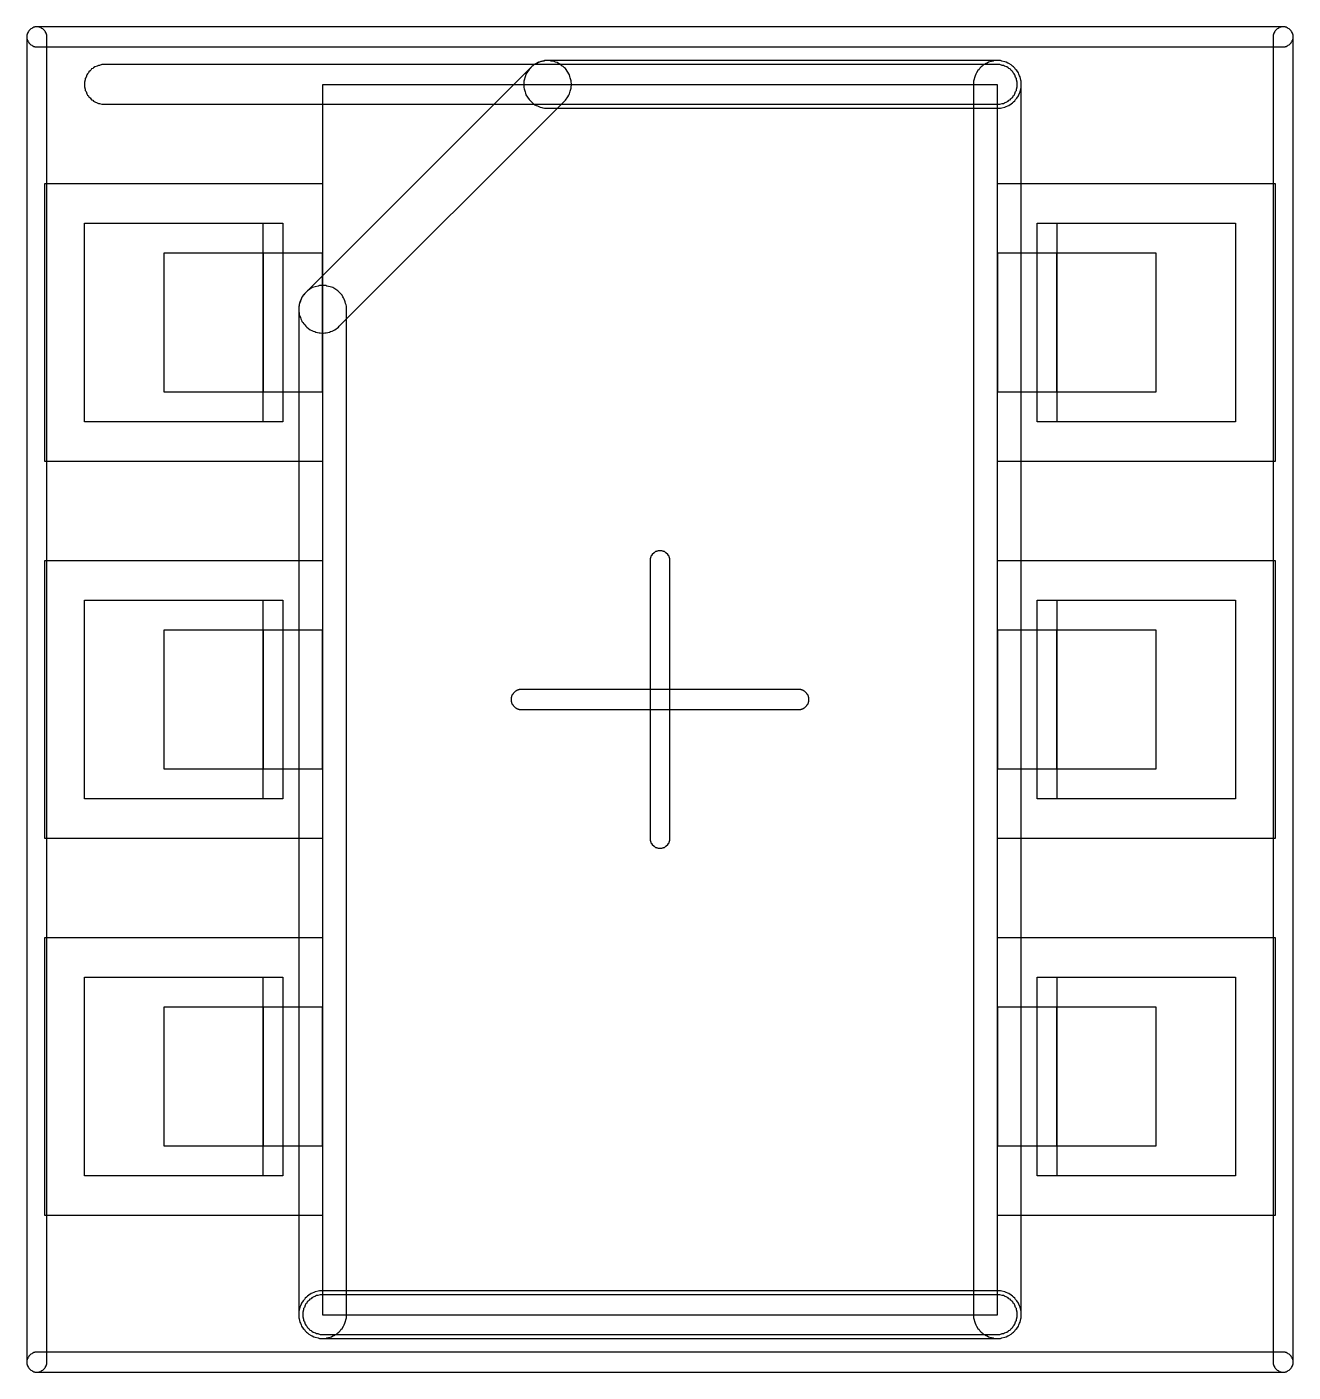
# Model space of a CAD drawing. Header units: millimetres. Extents: x -1.59 to 1.59, y -1.7 to 1.7.
import ezdxf

# ---------------------------------------------------------------- set-up
doc = ezdxf.new("R2010")
doc.units = ezdxf.units.MM
for name, color, linetype in [('130_0', 1, 'CONTINUOUS'), ('Copper', 1, 'CONTINUOUS'), ('Default', 1, 'CONTINUOUS'), ('Docu', 1, 'CONTINUOUS'), ('KeepOut', 1, 'CONTINUOUS'), ('Leads', 1, 'CONTINUOUS'), ('Package', 1, 'CONTINUOUS'), ('SilkScreen', 1, 'CONTINUOUS'), ('SolderMask', 1, 'CONTINUOUS'), ('SolderPaste', 1, 'CONTINUOUS')]:
    doc.layers.add(name, color=color, linetype=linetype)

# ---------------------------------------------------------------- blocks, each defined once
blk = doc.blocks.new('$TD_AUDIT_GENERATED_(38)')
at = {"layer": '130_0'}
for points in [[(-1, 1.125), (-1, 0.775), (-0.85, 0.775), (-0.85, 1.125)], [(0.85, 1.125), (0.85, 0.775), (1, 0.775), (1, 1.125)], [(-1, 0.175), (-1, -0.175), (-0.85, -0.175), (-0.85, 0.175)], [(0.85, 0.175), (0.85, -0.175), (1, -0.175), (1, 0.175)], [(-1, -0.775), (-1, -1.125), (-0.85, -1.125), (-0.85, -0.775)], [(0.85, -0.775), (0.85, -1.125), (1, -1.125), (1, -0.775)]]:
    blk.add_lwpolyline(points, close=True, dxfattribs=at)
at = {"layer": 'Leads'}
for points in [[(-1.25, 1.125), (-1.25, 0.775), (-1, 0.775), (-1, 1.125)], [(1, 1.125), (1, 0.775), (1.25, 0.775), (1.25, 1.125)], [(-1.25, 0.175), (-1.25, -0.175), (-1, -0.175), (-1, 0.175)], [(1, 0.175), (1, -0.175), (1.25, -0.175), (1.25, 0.175)], [(-1.25, -0.775), (-1.25, -1.125), (-1, -1.125), (-1, -0.775)], [(1, -0.775), (1, -1.125), (1.25, -1.125), (1.25, -0.775)]]:
    blk.add_lwpolyline(points, close=True, dxfattribs=at)
at = {"layer": 'Package'}
blk.add_lwpolyline([(0.85, 1.549), (-0.85, 1.549), (-0.85, -1.551), (0.85, -1.551)], close=True, dxfattribs=at)
blk = doc.blocks.new('SC_74')
at = {"layer": '99_1_0'}
blk.add_lwpolyline([(-1, 0.7), (-1, 1.2)], dxfattribs=at)
at = {"layer": '99_2_0'}
blk.add_lwpolyline([(-1, -0.25), (-1, 0.25)], dxfattribs=at)
at = {"layer": '99_3_0'}
blk.add_lwpolyline([(-1, -1.2), (-1, -0.7)], dxfattribs=at)
at = {"layer": '99_4_0'}
blk.add_lwpolyline([(1, -0.7), (1, -1.2)], dxfattribs=at)
at = {"layer": '99_5_0'}
blk.add_lwpolyline([(1, 0.25), (1, -0.25)], dxfattribs=at)
at = {"layer": '99_6_0'}
blk.add_lwpolyline([(1, 1.2), (1, 0.7)], dxfattribs=at)
at = {"layer": 'Copper'}
for points in [[(-0.95, 1.2), (-0.95, 0.7), (-1.45, 0.7), (-1.45, 1.2)], [(0.95, 0.7), (0.95, 1.2), (1.45, 1.2), (1.45, 0.7)], [(-0.95, 0.25), (-0.95, -0.25), (-1.45, -0.25), (-1.45, 0.25)], [(0.95, -0.25), (0.95, 0.25), (1.45, 0.25), (1.45, -0.25)], [(-0.95, -0.7), (-0.95, -1.2), (-1.45, -1.2), (-1.45, -0.7)], [(0.95, -1.2), (0.95, -0.7), (1.45, -0.7), (1.45, -1.2)]]:
    blk.add_lwpolyline(points, close=True, dxfattribs=at)
at = {"layer": 'Docu'}
for points in [[(-0.241, 1.508), (-0.238, 1.51), (-0.232, 1.519), (-0.23, 1.523), (-0.228, 1.526), (-0.227, 1.53), (-0.226, 1.533), (-0.224, 1.541), (-0.224, 1.544), (-0.223, 1.548), (-0.223, 1.552), (-0.224, 1.556), (-0.224, 1.559), (-0.226, 1.567), (-0.227, 1.57), (-0.228, 1.574), (-0.23, 1.577), (-0.232, 1.581), (-0.238, 1.59), (-0.241, 1.592), (-0.244, 1.595), (-0.247, 1.597), (-0.25, 1.6), (-0.253, 1.602), (-0.256, 1.603), (-0.259, 1.605), (-0.263, 1.606), (-0.267, 1.608), (-0.27, 1.609), (-0.274, 1.609), (-0.278, 1.61), (-0.289, 1.61), (-0.293, 1.609), (-0.296, 1.609), (-0.3, 1.608), (-0.304, 1.606), (-0.307, 1.605), (-0.311, 1.603), (-0.314, 1.602), (-0.317, 1.6), (-0.32, 1.597), (-0.323, 1.595), (-0.895, 1.023), (-0.897, 1.02), (-0.9, 1.017), (-0.902, 1.014), (-0.903, 1.011), (-0.905, 1.007), (-0.906, 1.004), (-0.908, 1), (-0.909, 0.996), (-0.909, 0.993), (-0.91, 0.989), (-0.91, 0.978), (-0.909, 0.974), (-0.909, 0.97), (-0.908, 0.967), (-0.906, 0.963), (-0.905, 0.959), (-0.903, 0.956), (-0.902, 0.953), (-0.9, 0.95), (-0.897, 0.947), (-0.895, 0.944), (-0.892, 0.941), (-0.89, 0.938), (-0.881, 0.932), (-0.877, 0.93), (-0.874, 0.928), (-0.87, 0.927), (-0.867, 0.926), (-0.859, 0.924), (-0.856, 0.924), (-0.852, 0.923), (-0.848, 0.923), (-0.844, 0.924), (-0.841, 0.924), (-0.833, 0.926), (-0.83, 0.927), (-0.826, 0.928), (-0.823, 0.93), (-0.819, 0.932), (-0.81, 0.938), (-0.808, 0.941)], [(0.858, 1.49), (0.861, 1.491), (0.869, 1.493), (0.872, 1.494), (0.876, 1.496), (0.879, 1.497), (0.885, 1.501), (0.888, 1.504), (0.891, 1.506), (0.894, 1.509), (0.896, 1.512), (0.899, 1.515), (0.903, 1.521), (0.904, 1.524), (0.906, 1.528), (0.907, 1.531), (0.909, 1.539), (0.91, 1.542), (0.91, 1.558), (0.909, 1.561), (0.907, 1.569), (0.906, 1.572), (0.904, 1.576), (0.903, 1.579), (0.899, 1.585), (0.896, 1.588), (0.894, 1.591), (0.891, 1.594), (0.888, 1.596), (0.885, 1.599), (0.879, 1.603), (0.876, 1.604), (0.872, 1.606), (0.869, 1.607), (0.861, 1.609), (0.858, 1.61), (-0.291, 1.61), (-0.295, 1.609), (-0.298, 1.608), (-0.302, 1.607), (-0.305, 1.606), (-0.309, 1.604), (-0.312, 1.603), (-0.315, 1.601), (-0.319, 1.599), (-0.33, 1.588), (-0.338, 1.576), (-0.339, 1.572), (-0.34, 1.569), (-0.342, 1.561), (-0.343, 1.558), (-0.343, 1.542), (-0.342, 1.539), (-0.34, 1.531), (-0.339, 1.528), (-0.338, 1.524), (-0.33, 1.512), (-0.319, 1.501), (-0.315, 1.499), (-0.312, 1.497), (-0.309, 1.496), (-0.305, 1.494), (-0.302, 1.493), (-0.298, 1.492), (-0.295, 1.491), (-0.291, 1.49)], [(0.79, -1.558), (0.791, -1.561), (0.793, -1.569), (0.794, -1.572), (0.796, -1.576), (0.797, -1.579), (0.801, -1.585), (0.804, -1.588), (0.806, -1.591), (0.809, -1.594), (0.812, -1.596), (0.815, -1.599), (0.821, -1.603), (0.824, -1.604), (0.828, -1.606), (0.831, -1.607), (0.839, -1.609), (0.842, -1.61), (0.858, -1.61), (0.861, -1.609), (0.869, -1.607), (0.872, -1.606), (0.876, -1.604), (0.879, -1.603), (0.885, -1.599), (0.888, -1.596), (0.891, -1.594), (0.894, -1.591), (0.896, -1.588), (0.899, -1.585), (0.903, -1.579), (0.904, -1.576), (0.906, -1.572), (0.907, -1.569), (0.909, -1.561), (0.91, -1.558), (0.91, 1.558), (0.909, 1.561), (0.907, 1.569), (0.906, 1.572), (0.904, 1.576), (0.903, 1.579), (0.899, 1.585), (0.896, 1.588), (0.894, 1.591), (0.891, 1.594), (0.888, 1.596), (0.885, 1.599), (0.879, 1.603), (0.876, 1.604), (0.872, 1.606), (0.869, 1.607), (0.861, 1.609), (0.858, 1.61), (0.842, 1.61), (0.839, 1.609), (0.831, 1.607), (0.828, 1.606), (0.824, 1.604), (0.821, 1.603), (0.815, 1.599), (0.812, 1.596), (0.809, 1.594), (0.806, 1.591), (0.804, 1.588), (0.801, 1.585), (0.797, 1.579), (0.796, 1.576), (0.794, 1.572), (0.793, 1.569), (0.791, 1.561), (0.79, 1.558)], [(-0.79, 0.991), (-0.791, 0.995), (-0.792, 0.998), (-0.793, 1.002), (-0.794, 1.005), (-0.796, 1.009), (-0.797, 1.012), (-0.799, 1.015), (-0.801, 1.019), (-0.812, 1.03), (-0.824, 1.038), (-0.828, 1.039), (-0.831, 1.04), (-0.839, 1.042), (-0.842, 1.043), (-0.858, 1.043), (-0.861, 1.042), (-0.869, 1.04), (-0.872, 1.039), (-0.876, 1.038), (-0.888, 1.03), (-0.899, 1.019), (-0.901, 1.015), (-0.903, 1.012), (-0.904, 1.009), (-0.906, 1.005), (-0.907, 1.002), (-0.908, 0.998), (-0.909, 0.995), (-0.91, 0.991), (-0.91, -1.558), (-0.909, -1.561), (-0.907, -1.569), (-0.906, -1.572), (-0.904, -1.576), (-0.903, -1.579), (-0.899, -1.585), (-0.896, -1.588), (-0.894, -1.591), (-0.891, -1.594), (-0.888, -1.596), (-0.885, -1.599), (-0.879, -1.603), (-0.876, -1.604), (-0.872, -1.606), (-0.869, -1.607), (-0.861, -1.609), (-0.858, -1.61), (-0.842, -1.61), (-0.839, -1.609), (-0.831, -1.607), (-0.828, -1.606), (-0.824, -1.604), (-0.821, -1.603), (-0.815, -1.599), (-0.812, -1.596), (-0.809, -1.594), (-0.806, -1.591), (-0.804, -1.588), (-0.801, -1.585), (-0.797, -1.579), (-0.796, -1.576), (-0.794, -1.572), (-0.793, -1.569), (-0.791, -1.561), (-0.79, -1.558)], [(-0.858, -1.49), (-0.861, -1.491), (-0.869, -1.493), (-0.872, -1.494), (-0.876, -1.496), (-0.879, -1.497), (-0.885, -1.501), (-0.888, -1.504), (-0.891, -1.506), (-0.894, -1.509), (-0.896, -1.512), (-0.899, -1.515), (-0.903, -1.521), (-0.904, -1.524), (-0.906, -1.528), (-0.907, -1.531), (-0.909, -1.539), (-0.91, -1.542), (-0.91, -1.558), (-0.909, -1.561), (-0.907, -1.569), (-0.906, -1.572), (-0.904, -1.576), (-0.903, -1.579), (-0.899, -1.585), (-0.896, -1.588), (-0.894, -1.591), (-0.891, -1.594), (-0.888, -1.596), (-0.885, -1.599), (-0.879, -1.603), (-0.876, -1.604), (-0.872, -1.606), (-0.869, -1.607), (-0.861, -1.609), (-0.858, -1.61), (0.858, -1.61), (0.861, -1.609), (0.869, -1.607), (0.872, -1.606), (0.876, -1.604), (0.879, -1.603), (0.885, -1.599), (0.888, -1.596), (0.891, -1.594), (0.894, -1.591), (0.896, -1.588), (0.899, -1.585), (0.903, -1.579), (0.904, -1.576), (0.906, -1.572), (0.907, -1.569), (0.909, -1.561), (0.91, -1.558), (0.91, -1.542), (0.909, -1.539), (0.907, -1.531), (0.906, -1.528), (0.904, -1.524), (0.903, -1.521), (0.899, -1.515), (0.896, -1.512), (0.894, -1.509), (0.891, -1.506), (0.888, -1.504), (0.885, -1.501), (0.879, -1.497), (0.876, -1.496), (0.872, -1.494), (0.869, -1.493), (0.861, -1.491), (0.858, -1.49)]]:
    blk.add_lwpolyline(points, close=True, dxfattribs=at)
at = {"layer": 'KeepOut'}
for points in [[(-1.545, 1.675), (-1.546, 1.676), (-1.546, 1.678), (-1.547, 1.679), (-1.547, 1.681), (-1.549, 1.683), (-1.55, 1.685), (-1.555, 1.69), (-1.557, 1.691), (-1.559, 1.693), (-1.561, 1.693), (-1.562, 1.694), (-1.564, 1.694), (-1.565, 1.695), (-1.575, 1.695), (-1.576, 1.694), (-1.578, 1.694), (-1.579, 1.693), (-1.581, 1.693), (-1.583, 1.691), (-1.585, 1.69), (-1.59, 1.685), (-1.591, 1.683), (-1.593, 1.681), (-1.593, 1.679), (-1.594, 1.678), (-1.594, 1.676), (-1.595, 1.675), (-1.595, -1.675), (-1.594, -1.676), (-1.594, -1.678), (-1.593, -1.679), (-1.593, -1.681), (-1.591, -1.683), (-1.59, -1.685), (-1.585, -1.69), (-1.583, -1.691), (-1.581, -1.693), (-1.579, -1.693), (-1.578, -1.694), (-1.576, -1.694), (-1.575, -1.695), (-1.565, -1.695), (-1.564, -1.694), (-1.562, -1.694), (-1.561, -1.693), (-1.559, -1.693), (-1.557, -1.691), (-1.555, -1.69), (-1.55, -1.685), (-1.549, -1.683), (-1.547, -1.681), (-1.547, -1.679), (-1.546, -1.678), (-1.546, -1.676), (-1.545, -1.675)], [(1.575, 1.645), (1.576, 1.646), (1.578, 1.646), (1.579, 1.647), (1.581, 1.647), (1.583, 1.649), (1.585, 1.65), (1.59, 1.655), (1.591, 1.657), (1.593, 1.659), (1.593, 1.661), (1.594, 1.662), (1.594, 1.664), (1.595, 1.665), (1.595, 1.675), (1.594, 1.676), (1.594, 1.678), (1.593, 1.679), (1.593, 1.681), (1.591, 1.683), (1.59, 1.685), (1.585, 1.69), (1.583, 1.691), (1.581, 1.693), (1.579, 1.693), (1.578, 1.694), (1.576, 1.694), (1.575, 1.695), (-1.575, 1.695), (-1.576, 1.694), (-1.578, 1.694), (-1.579, 1.693), (-1.581, 1.693), (-1.583, 1.691), (-1.585, 1.69), (-1.59, 1.685), (-1.591, 1.683), (-1.593, 1.681), (-1.593, 1.679), (-1.594, 1.678), (-1.594, 1.676), (-1.595, 1.675), (-1.595, 1.665), (-1.594, 1.664), (-1.594, 1.662), (-1.593, 1.661), (-1.593, 1.659), (-1.591, 1.657), (-1.59, 1.655), (-1.585, 1.65), (-1.583, 1.649), (-1.581, 1.647), (-1.579, 1.647), (-1.578, 1.646), (-1.576, 1.646), (-1.575, 1.645)], [(1.545, -1.675), (1.546, -1.676), (1.546, -1.678), (1.547, -1.679), (1.547, -1.681), (1.549, -1.683), (1.55, -1.685), (1.555, -1.69), (1.557, -1.691), (1.559, -1.693), (1.561, -1.693), (1.562, -1.694), (1.564, -1.694), (1.565, -1.695), (1.575, -1.695), (1.576, -1.694), (1.578, -1.694), (1.579, -1.693), (1.581, -1.693), (1.583, -1.691), (1.585, -1.69), (1.59, -1.685), (1.591, -1.683), (1.593, -1.681), (1.593, -1.679), (1.594, -1.678), (1.594, -1.676), (1.595, -1.675), (1.595, 1.675), (1.594, 1.676), (1.594, 1.678), (1.593, 1.679), (1.593, 1.681), (1.591, 1.683), (1.59, 1.685), (1.585, 1.69), (1.583, 1.691), (1.581, 1.693), (1.579, 1.693), (1.578, 1.694), (1.576, 1.694), (1.575, 1.695), (1.565, 1.695), (1.564, 1.694), (1.562, 1.694), (1.561, 1.693), (1.559, 1.693), (1.557, 1.691), (1.555, 1.69), (1.55, 1.685), (1.549, 1.683), (1.547, 1.681), (1.547, 1.679), (1.546, 1.678), (1.546, 1.676), (1.545, 1.675)], [(-0.025, -0.355), (-0.024, -0.356), (-0.024, -0.358), (-0.023, -0.359), (-0.023, -0.361), (-0.021, -0.363), (-0.02, -0.365), (-0.015, -0.37), (-0.013, -0.371), (-0.011, -0.373), (-0.009, -0.373), (-0.008, -0.374), (-0.006, -0.374), (-0.005, -0.375), (0.005, -0.375), (0.006, -0.374), (0.008, -0.374), (0.009, -0.373), (0.011, -0.373), (0.013, -0.371), (0.015, -0.37), (0.02, -0.365), (0.021, -0.363), (0.023, -0.361), (0.023, -0.359), (0.024, -0.358), (0.024, -0.356), (0.025, -0.355), (0.025, 0.355), (0.024, 0.356), (0.024, 0.358), (0.023, 0.359), (0.023, 0.361), (0.021, 0.363), (0.02, 0.365), (0.015, 0.37), (0.013, 0.371), (0.011, 0.373), (0.009, 0.373), (0.008, 0.374), (0.006, 0.374), (0.005, 0.375), (-0.005, 0.375), (-0.006, 0.374), (-0.008, 0.374), (-0.009, 0.373), (-0.011, 0.373), (-0.013, 0.371), (-0.015, 0.37), (-0.02, 0.365), (-0.021, 0.363), (-0.023, 0.361), (-0.023, 0.359), (-0.024, 0.358), (-0.024, 0.356), (-0.025, 0.355)], [(-0.355, 0.025), (-0.356, 0.024), (-0.358, 0.024), (-0.359, 0.023), (-0.361, 0.023), (-0.363, 0.021), (-0.365, 0.02), (-0.37, 0.015), (-0.371, 0.013), (-0.373, 0.011), (-0.373, 0.009), (-0.374, 0.008), (-0.374, 0.006), (-0.375, 0.005), (-0.375, -0.005), (-0.374, -0.006), (-0.374, -0.008), (-0.373, -0.009), (-0.373, -0.011), (-0.371, -0.013), (-0.37, -0.015), (-0.365, -0.02), (-0.363, -0.021), (-0.361, -0.023), (-0.359, -0.023), (-0.358, -0.024), (-0.356, -0.024), (-0.355, -0.025), (0.355, -0.025), (0.356, -0.024), (0.358, -0.024), (0.359, -0.023), (0.361, -0.023), (0.363, -0.021), (0.365, -0.02), (0.37, -0.015), (0.371, -0.013), (0.373, -0.011), (0.373, -0.009), (0.374, -0.008), (0.374, -0.006), (0.375, -0.005), (0.375, 0.005), (0.374, 0.006), (0.374, 0.008), (0.373, 0.009), (0.373, 0.011), (0.371, 0.013), (0.37, 0.015), (0.365, 0.02), (0.363, 0.021), (0.361, 0.023), (0.359, 0.023), (0.358, 0.024), (0.356, 0.024), (0.355, 0.025)], [(-1.575, -1.645), (-1.576, -1.646), (-1.578, -1.646), (-1.579, -1.647), (-1.581, -1.647), (-1.583, -1.649), (-1.585, -1.65), (-1.59, -1.655), (-1.591, -1.657), (-1.593, -1.659), (-1.593, -1.661), (-1.594, -1.662), (-1.594, -1.664), (-1.595, -1.665), (-1.595, -1.675), (-1.594, -1.676), (-1.594, -1.678), (-1.593, -1.679), (-1.593, -1.681), (-1.591, -1.683), (-1.59, -1.685), (-1.585, -1.69), (-1.583, -1.691), (-1.581, -1.693), (-1.579, -1.693), (-1.578, -1.694), (-1.576, -1.694), (-1.575, -1.695), (1.575, -1.695), (1.576, -1.694), (1.578, -1.694), (1.579, -1.693), (1.581, -1.693), (1.583, -1.691), (1.585, -1.69), (1.59, -1.685), (1.591, -1.683), (1.593, -1.681), (1.593, -1.679), (1.594, -1.678), (1.594, -1.676), (1.595, -1.675), (1.595, -1.665), (1.594, -1.664), (1.594, -1.662), (1.593, -1.661), (1.593, -1.659), (1.591, -1.657), (1.59, -1.655), (1.585, -1.65), (1.583, -1.649), (1.581, -1.647), (1.579, -1.647), (1.578, -1.646), (1.576, -1.646), (1.575, -1.645)]]:
    blk.add_lwpolyline(points, close=True, dxfattribs=at)
at = {"layer": 'SilkScreen'}
for points in [[(0.856, 1.5), (0.862, 1.502), (0.865, 1.502), (0.868, 1.504), (0.874, 1.506), (0.877, 1.508), (0.879, 1.51), (0.882, 1.511), (0.884, 1.514), (0.886, 1.516), (0.889, 1.518), (0.89, 1.521), (0.892, 1.523), (0.894, 1.526), (0.896, 1.532), (0.898, 1.535), (0.898, 1.538), (0.9, 1.544), (0.9, 1.556), (0.898, 1.562), (0.898, 1.565), (0.896, 1.568), (0.894, 1.574), (0.892, 1.577), (0.89, 1.579), (0.889, 1.582), (0.886, 1.584), (0.884, 1.586), (0.882, 1.589), (0.879, 1.59), (0.877, 1.592), (0.874, 1.594), (0.868, 1.596), (0.865, 1.598), (0.862, 1.598), (0.856, 1.6), (-1.406, 1.6), (-1.412, 1.598), (-1.415, 1.598), (-1.418, 1.596), (-1.424, 1.594), (-1.427, 1.592), (-1.429, 1.59), (-1.432, 1.589), (-1.434, 1.586), (-1.436, 1.584), (-1.439, 1.582), (-1.44, 1.579), (-1.442, 1.577), (-1.444, 1.574), (-1.446, 1.568), (-1.448, 1.565), (-1.448, 1.562), (-1.45, 1.556), (-1.45, 1.544), (-1.448, 1.538), (-1.448, 1.535), (-1.446, 1.532), (-1.444, 1.526), (-1.442, 1.523), (-1.44, 1.521), (-1.439, 1.518), (-1.436, 1.516), (-1.434, 1.514), (-1.432, 1.511), (-1.429, 1.51), (-1.427, 1.508), (-1.424, 1.506), (-1.418, 1.504), (-1.415, 1.502), (-1.412, 1.502), (-1.406, 1.5)], [(0.856, -1.6), (0.862, -1.598), (0.865, -1.598), (0.868, -1.596), (0.874, -1.594), (0.877, -1.592), (0.879, -1.59), (0.882, -1.589), (0.884, -1.586), (0.886, -1.584), (0.889, -1.582), (0.89, -1.579), (0.892, -1.577), (0.894, -1.574), (0.896, -1.568), (0.898, -1.565), (0.898, -1.562), (0.9, -1.556), (0.9, -1.544), (0.898, -1.538), (0.898, -1.535), (0.896, -1.532), (0.894, -1.526), (0.892, -1.523), (0.89, -1.521), (0.889, -1.518), (0.886, -1.516), (0.884, -1.514), (0.882, -1.511), (0.879, -1.51), (0.877, -1.508), (0.874, -1.506), (0.868, -1.504), (0.865, -1.502), (0.862, -1.502), (0.856, -1.5), (-0.856, -1.5), (-0.862, -1.502), (-0.865, -1.502), (-0.868, -1.504), (-0.874, -1.506), (-0.877, -1.508), (-0.879, -1.51), (-0.882, -1.511), (-0.884, -1.514), (-0.886, -1.516), (-0.889, -1.518), (-0.89, -1.521), (-0.892, -1.523), (-0.894, -1.526), (-0.896, -1.532), (-0.898, -1.535), (-0.898, -1.538), (-0.9, -1.544), (-0.9, -1.556), (-0.898, -1.562), (-0.898, -1.565), (-0.896, -1.568), (-0.894, -1.574), (-0.892, -1.577), (-0.89, -1.579), (-0.889, -1.582), (-0.886, -1.584), (-0.884, -1.586), (-0.882, -1.589), (-0.879, -1.59), (-0.877, -1.592), (-0.874, -1.594), (-0.868, -1.596), (-0.865, -1.598), (-0.862, -1.598), (-0.856, -1.6)]]:
    blk.add_lwpolyline(points, close=True, dxfattribs=at)
at = {"layer": 'SolderMask'}
for points in [[(-0.85, 1.3), (-0.85, 0.6), (-1.55, 0.6), (-1.55, 1.3)], [(0.85, 0.6), (0.85, 1.3), (1.55, 1.3), (1.55, 0.6)], [(-0.85, 0.35), (-0.85, -0.35), (-1.55, -0.35), (-1.55, 0.35)], [(0.85, -0.35), (0.85, 0.35), (1.55, 0.35), (1.55, -0.35)], [(-0.85, -0.6), (-0.85, -1.3), (-1.55, -1.3), (-1.55, -0.6)], [(0.85, -1.3), (0.85, -0.6), (1.55, -0.6), (1.55, -1.3)]]:
    blk.add_lwpolyline(points, close=True, dxfattribs=at)
at = {"layer": 'SolderPaste'}
for points in [[(-0.95, 1.2), (-0.95, 0.7), (-1.45, 0.7), (-1.45, 1.2)], [(0.95, 0.7), (0.95, 1.2), (1.45, 1.2), (1.45, 0.7)], [(-0.95, 0.25), (-0.95, -0.25), (-1.45, -0.25), (-1.45, 0.25)], [(0.95, -0.25), (0.95, 0.25), (1.45, 0.25), (1.45, -0.25)], [(-0.95, -0.7), (-0.95, -1.2), (-1.45, -1.2), (-1.45, -0.7)], [(0.95, -1.2), (0.95, -0.7), (1.45, -0.7), (1.45, -1.2)]]:
    blk.add_lwpolyline(points, close=True, dxfattribs=at)
at = {"layer": 'Default'}
blk.add_blockref('$TD_AUDIT_GENERATED_(38)', (0, 0), dxfattribs=at)

msp = doc.modelspace()

# ---------------------------------------------------------------- block references
at = {"layer": 'Default'}
msp.add_blockref('SC_74', (0, 0), dxfattribs=at)

doc.saveas('drawing.dxf')
